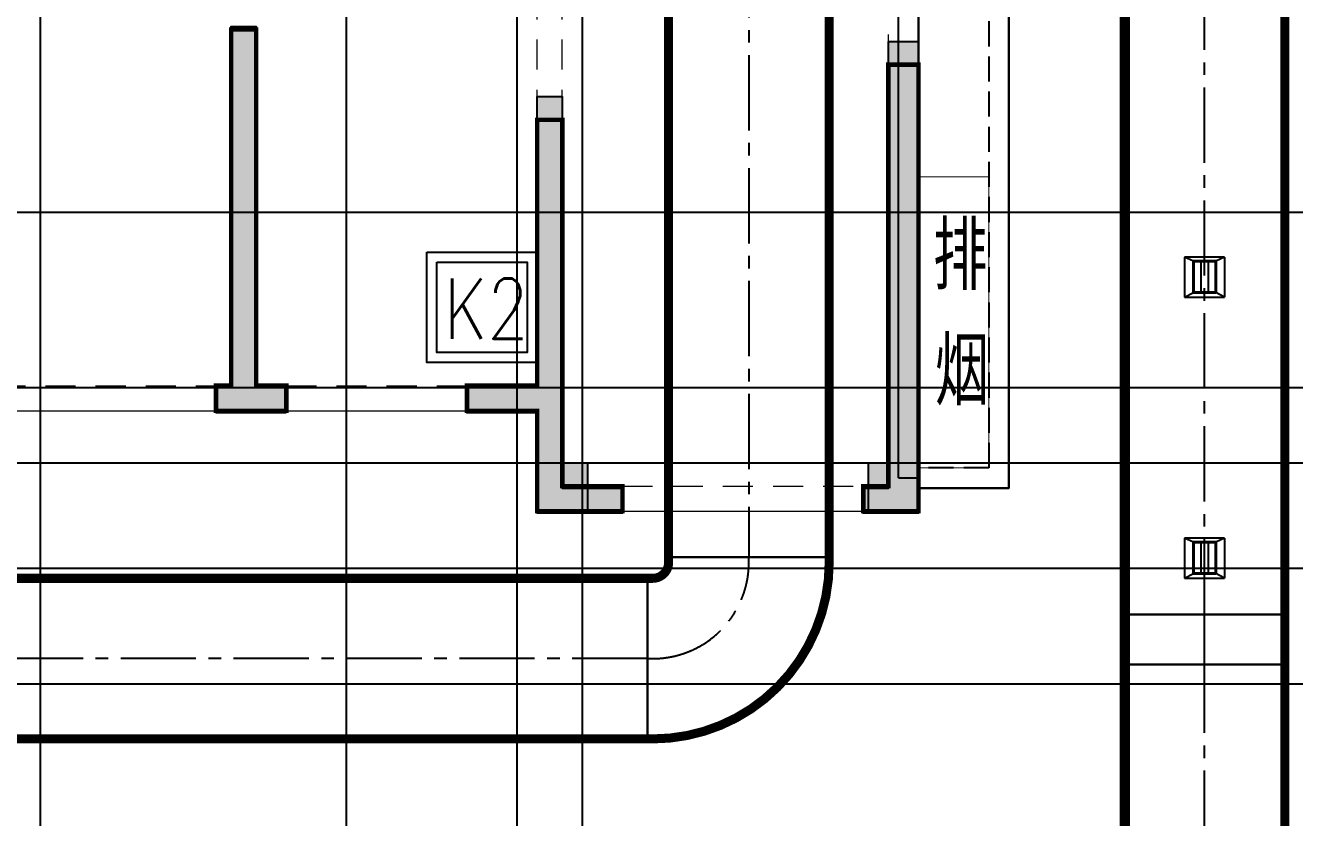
# Model space of a CAD drawing. Extents: x 369444 to 684549, y -549309 to 575337.
# Drawn here: x 423574 to 436222, y 281173 to 289066 of the extents above; entities that cross this region are included whole.
import ezdxf

# ---------------------------------------------------------------- set-up
doc = ezdxf.new("R2010")
doc.units = 0
doc.header["$LTSCALE"] = 1000
doc.header["$MEASUREMENT"] = 0
for name, pattern in [('__DASH', [0.35, 0.25, -0.1]), ('CENTER2', [1.125, 0.75, -0.125, 0.125, -0.125]), ('DASH', [0.35, 0.25, -0.1]), ('线型3', [500, 300, -200])]:
    doc.linetypes.add(name, pattern=pattern)
for name, color, linetype in [('A-ANNO-文字', 7, 'Continuous'), ('COLUMN', 9, 'Continuous'), ('DOTE', 1, 'Continuous'), ('DUCT-排烟中心线', 5, 'CENTER2'), ('DUCT-排烟法兰', 4, 'Continuous'), ('DUCT-排烟管', 2, 'Continuous'), ('DUCT-排烟管端线', 4, 'Continuous'), ('WALL', 9, 'Continuous'), ('WINDOW', 4, 'Continuous'), ('填充', 8, 'Continuous'), ('砼墙', 151, 'Continuous'), ('车库集水坑', 60, 'Continuous'), ('车库风井', 6, 'Continuous'), ('风管标注', 3, 'Continuous')]:
    doc.layers.add(name, color=color, linetype=linetype)
for name, color, linetype, lineweight in [('TEXT', 7, 'Continuous', 13), ('梁', 4, 'Continuous', 18), ('梁虚线', 134, '线型3', 18)]:
    doc.layers.add(name, color=color, linetype=linetype, lineweight=lineweight)
doc.styles.add('_HZTXT', font='txt.shx', dxfattribs={"width": 0.8, "bigfont": 'HZTXT.shx'})

# ---------------------------------------------------------------- blocks, each defined once
blk = doc.blocks.new('15#ljuisddf')
at = {"layer": 'WALL'}
h = blk.add_hatch(color=0, dxfattribs=at)
h.dxf.hatch_style = 1
h.paths.add_polyline_path([(-183057.3250882935, -69118.8254491291), (-183057.3250882935, -68618.8254491291), (-183557.3250882935, -68618.8254491291), (-183557.3250882935, -69118.8254491291)], flags=17)
h.paths.add_polyline_path([(-170857.3250882935, -69118.8254491291), (-170857.3250882935, -68618.8254491291), (-171407.3250882935, -68618.8254491291), (-171407.3250882935, -69118.8254491291)], flags=17)
h.paths.add_polyline_path([(-171407.3250882935, -70818.8254491291), (-171157.3250882935, -70818.8254491291), (-171157.3250882935, -70418.8254491291), (-171557.3250882935, -70418.8254491291), (-171557.3250882935, -70818.8254491291)], flags=17)
h.paths.add_polyline_path([(-183507.3250882935, -70818.8254491291), (-183357.3250882935, -70818.8254491291), (-183357.3250882935, -70418.8254491291), (-183757.3250882935, -70418.8254491291), (-183757.3250882935, -70818.8254491291)], flags=17)
h.paths.add_polyline_path([(-168657.3250882935, -64218.8254491291), (-170857.3250882935, -64218.8254491291), (-170857.3250882935, -66418.8254491291), (-170307.3250882935, -66418.8254491291), (-170307.3250882935, -66618.8254491291), (-171107.3250882935, -66618.8254491291), (-171107.3250882935, -63968.8254491291), (-168457.3250882935, -63968.8254491291), (-168457.3250882935, -66618.8254491291), (-169207.3250882935, -66618.8254491291), (-169207.3250882935, -66418.8254491291), (-168657.3250882935, -66418.8254491291)])
h.paths.add_polyline_path([(-179257.3250882935, -73468.8254491291), (-179807.3250882935, -73468.8254491291), (-179807.3250882935, -73218.8254491291), (-179257.3250882935, -73218.8254491291), (-178857.3250882935, -73218.8254491291), (-178857.3250882935, -73468.8254491291), (-179007.3250882935, -73468.8254491291), (-179007.3250882935, -76368.8254491291), (-180757.3250882935, -76368.8254491291), (-180757.3250882935, -76118.8254491291), (-179257.3250882935, -76118.8254491291)])
h.paths.add_polyline_path([(-165957.3250882935, -64218.8254491291), (-166607.3250882935, -64218.8254491291), (-166607.3250882935, -63968.8254491291), (-165707.3250882935, -63968.8254491291), (-165707.3250882935, -65768.8254491291), (-165957.3250882935, -65768.8254491291)])
h.paths.add_polyline_path([(-188307.3250882935, -64018.82544911467), (-188957.3250882935, -64018.8254491291), (-188957.3250882935, -65568.8254491291), (-189207.3250882935, -65568.8254491291), (-189207.3250882935, -63768.8254491291), (-188307.3250882935, -63768.82544911467)])
h.paths.add_polyline_path([(-173307.3250882935, -80968.8254491291), (-174157.3250882935, -80968.8254491291), (-174857.3250882935, -80968.8254491291), (-174857.3250882935, -80718.8254491291), (-174407.3250882935, -80718.8254491291), (-174407.3250882935, -77518.8254491291), (-174157.3250882935, -77518.8254491291), (-174157.3250882935, -80718.8254491291), (-173307.3250882935, -80718.8254491291)])
h.paths.add_polyline_path([(-180757.3250882935, -80968.8254491291), (-181607.3250882935, -80968.8254491291), (-181607.3250882935, -80718.8254491291), (-180757.3250882935, -80718.8254491291), (-180757.3250882935, -77518.8254491291), (-180507.3250882935, -77518.8254491291), (-180507.3250882935, -80718.8254491291), (-180057.3250882935, -80718.8254491291), (-180057.3250882935, -80968.8254491291)])
h.paths.add_polyline_path([(-175107.3250882935, -73468.8254491291), (-175657.3250882935, -73468.8254491291), (-175657.3250882935, -76118.8254491291), (-174157.3250882935, -76118.8254491291), (-174157.3250882935, -76368.8254491291), (-175907.3250882935, -76368.8254491291), (-175907.3250882935, -73468.8254491291), (-176057.3250882935, -73468.8254491291), (-176057.3250882935, -73218.8254491291), (-175657.3250882935, -73218.8254491291), (-175107.3250882935, -73218.8254491291)])
h.paths.add_polyline_path([(-159582.3250882935, -72668.8254491291), (-160057.3250882935, -72668.8254491291), (-160057.3250882935, -74418.8254491291), (-160307.3250882935, -74418.8254491291), (-160307.3250882935, -72668.8254491291), (-160407.3250882935, -72668.8254491291), (-160407.3250882935, -72418.8254491291), (-160057.3250882935, -72418.8254491291), (-159582.3250882935, -72418.8254491291)])
h.paths.add_polyline_path([(-163357.3250882935, -80968.8254491291), (-163657.3250882935, -80968.8254491291), (-164057.3250882935, -80968.8254491291), (-164057.3250882935, -80718.8254491291), (-163907.3250882935, -80718.8254491291), (-163907.3250882935, -77118.8254491291), (-163657.3250882935, -77118.8254491291), (-163657.3250882935, -80718.8254491291), (-163357.3250882935, -80718.8254491291)])
h.paths.add_polyline_path([(-166757.3250882935, -80968.8254491291), (-167782.3250882935, -80968.8254491291), (-168557.3250882935, -80968.8254491291), (-168557.3250882935, -80718.8254491291), (-167807.3250882935, -80718.8254491291), (-167807.325088273, -77018.8254491291), (-167507.325088273, -77018.8254491291), (-167507.3250882935, -80718.8254491291), (-166757.3250882935, -80718.8254491291)])
h.paths.add_polyline_path([(-191007.3250882935, -75018.8254491291), (-191007.3250882935, -75818.8254491291), (-193107.3250882935, -75818.8254491291), (-193107.3250882935, -75568.8254491291), (-191257.3250882935, -75568.8254491291), (-191257.3250882935, -75018.8254491291)])
h.paths.add_polyline_path([(-183307.3250882935, -66418.8254491291), (-184057.3250882935, -66418.8254491291), (-184057.3250882935, -64018.8254491291), (-186257.3250882935, -64018.8254491291), (-186257.3250882935, -66218.8254491291), (-185707.3250882935, -66218.8254491291), (-185707.3250882935, -66418.8254491291), (-186457.3250882935, -66418.8254491291), (-186457.3250882935, -63768.8254491291), (-183807.3250882935, -63768.8254491291), (-183807.3250882935, -66168.8254491291), (-183307.3250882935, -66168.8254491291)])
h.paths.add_polyline_path([(-171407.3250882935, -73468.8254491291), (-171857.3250882935, -73468.8254491291), (-171857.3250882935, -73218.8254491291), (-171157.3250882935, -73218.8254491291), (-171157.3250882935, -76368.8254491291), (-171407.3250882935, -76368.8254491291)])
h.paths.add_polyline_path([(-183057.3250882935, -73468.8254491291), (-183507.3250882935, -73468.8254491291), (-183507.3250882935, -76368.8254491291), (-183757.3250882935, -76368.8254491291), (-183757.3250882935, -73218.8254491291), (-183057.3250882935, -73218.8254491291)])
h.paths.add_polyline_path([(-187382.3250882935, -80968.8254491291), (-188157.3250882935, -80968.8254491291), (-188157.3250882935, -80718.8254491291), (-187407.3250882935, -80718.8254491291), (-187407.3250882935, -77018.8254491291), (-187107.3250882935, -77018.8254491291), (-187107.3250882935, -80718.8254491291), (-186357.3250882935, -80718.8254491291), (-186357.3250882935, -80968.8254491291)])
h.paths.add_polyline_path([(-191257.3250882935, -80968.8254491291), (-191557.3250882935, -80968.8254491291), (-191557.3250882935, -80718.8254491291), (-191257.3250882935, -80718.8254491291), (-191257.3250882935, -77118.8254491291), (-191007.3250882935, -77118.8254491291), (-191007.3250882935, -80718.8254491291), (-190857.3250882935, -80718.8254491291), (-190857.3250882935, -80968.8254491291)])
h.paths.add_polyline_path([(-194857.3250882935, -72668.8254491291), (-195332.3250882935, -72668.8254491291), (-195332.3250882935, -72418.8254491291), (-194857.3250882935, -72418.8254491291), (-194507.3250882935, -72418.8254491291), (-194507.3250882935, -72668.8254491291), (-194607.3250882935, -72668.8254491291), (-194607.3250882935, -74418.8254491291), (-194857.3250882935, -74418.8254491291)])
h.paths.add_polyline_path([(-157057.3250882935, -81968.8254491291), (-157607.3250882935, -81968.8254491291), (-157607.3250882935, -81718.8254491291), (-157357.3250882935, -81718.8254491291), (-157357.3250882935, -77268.8254491291), (-157057.3250882935, -77268.8254491291)])
h.paths.add_polyline_path([(-197307.3250882935, -81968.8254491291), (-197857.3250882935, -81968.8254491291), (-197857.3250882935, -77268.8254491291), (-197557.3250882935, -77268.8254491291), (-197557.3250882935, -81718.8254491291), (-197307.3250882935, -81718.8254491291)])
h.paths.add_polyline_path([(-165557.3250882935, -72668.8254491291), (-165957.3250882935, -72668.8254491291), (-165957.3250882935, -69118.8254491291), (-166357.3250882935, -69118.8254491291), (-166357.3250882935, -68918.8254491291), (-165707.3250882935, -68918.8254491291), (-165707.3250882935, -72418.8254491291), (-165557.3250882935, -72418.8254491291)])
h.paths.add_polyline_path([(-188957.3250882935, -72668.8254491291), (-189357.3250882935, -72668.8254491291), (-189357.3250882935, -72418.8254491291), (-189207.3250882935, -72418.8254491291), (-189207.3250882935, -68918.8254491291), (-188507.3250882935, -68918.8254491291), (-188507.3250882935, -69118.8254491291), (-188957.3250882935, -69118.8254491291)])
h.paths.add_polyline_path([(-160857.3250882935, -80968.8254491291), (-161557.3250882935, -80968.8254491291), (-161557.3250882935, -80718.8254491291), (-160857.3250882935, -80718.8254491291), (-160857.3250882935, -77818.8254491291), (-160607.3250882935, -77818.8254491291), (-160607.3250882935, -80718.8254491291), (-160607.3250882935, -81718.8254491291), (-160007.3250882935, -81718.8254491291), (-160007.3250882935, -81968.8254491291), (-160857.3250882935, -81968.8254491291)])
h.paths.add_polyline_path([(-187107.3250882935, -71318.8254491291), (-187107.3250882935, -74818.8254491291), (-187407.3250882935, -74818.8254491291), (-187407.3250882935, -71318.8254491291)])
h.paths.add_polyline_path([(-193357.3250882935, -80968.8254491291), (-194057.3250882935, -80968.8254491291), (-194057.3250882935, -81968.8254491291), (-194907.3250882935, -81968.8254491291), (-194907.3250882935, -81718.8254491291), (-194307.3250882935, -81718.8254491291), (-194307.3250882935, -80718.8254491291), (-194307.3250882935, -77818.8254491291), (-194057.3250882935, -77818.8254491291), (-194057.3250882935, -80718.8254491291), (-193357.3250882935, -80718.8254491291)])
h.paths.add_polyline_path([(-167507.3250882935, -71318.8254491291), (-167507.3250882935, -74818.8254491291), (-167807.3250882935, -74818.8254491291), (-167807.3250882935, -71318.8254491291)])
h.paths.add_polyline_path([(-171157.3250882935, -80968.8254491291), (-171507.3250882935, -80968.8254491291), (-171507.3250882935, -80718.8254491291), (-171407.3250882935, -80718.8254491291), (-171407.3250882935, -77518.8254491291), (-171157.3250882935, -77518.8254491291), (-171157.3250882935, -80718.8254491291), (-170957.3250882935, -80718.8254491291), (-170957.3250882935, -80968.8254491291)])
h.paths.add_polyline_path([(-183407.3250882935, -80968.8254491291), (-183757.3250882935, -80968.8254491291), (-183957.3250882935, -80968.8254491291), (-183957.3250882935, -80718.8254491291), (-183757.3250882935, -80718.8254491291), (-183757.3250882935, -77518.8254491291), (-183507.3250882935, -77518.8254491291), (-183507.3250882935, -80718.8254491291), (-183407.3250882935, -80718.8254491291)])
h.paths.add_polyline_path([(-157057.3250882935, -75818.8254491291), (-157757.3250882935, -75818.8254491291), (-157757.3250882935, -75568.8254491291), (-157357.3250882935, -75568.8254491291), (-157357.3250882935, -72668.8254491291), (-157732.3250882935, -72668.8254491291), (-157732.3250882935, -72418.8254491291), (-157057.3250882935, -72418.8254491291)])
h.paths.add_polyline_path([(-197157.3250882935, -75818.8254491291), (-197857.3250882935, -75818.8254491291), (-197857.3250882935, -72418.8254491291), (-197182.3250882935, -72418.8254491291), (-197182.3250882935, -72668.8254491291), (-197557.3250882935, -72668.8254491291), (-197557.3250882935, -75568.8254491291), (-197157.3250882935, -75568.8254491291)])
h.paths.add_polyline_path([(-163907.3250882935, -72668.8254491291), (-163957.3250882935, -72668.8254491291), (-163957.3250882935, -72418.8254491291), (-163657.3250882935, -72418.8254491291), (-163257.3250882935, -72418.8254491291), (-163257.3250882935, -72668.8254491291), (-163657.3250882935, -72668.8254491291), (-163657.3250882935, -73518.8254491291), (-163907.3250882935, -73518.8254491291)])
h.paths.add_polyline_path([(-190957.3250882935, -72668.8254491291), (-191007.3250882935, -72668.8254491291), (-191007.3250882935, -73518.8254491291), (-191257.3250882935, -73518.8254491291), (-191257.3250882935, -72668.8254491291), (-191657.3250882935, -72668.8254491291), (-191657.3250882935, -72418.8254491291), (-191257.3250882935, -72418.8254491291), (-190957.3250882935, -72418.8254491291)])
h.paths.add_polyline_path([(-161807.3250882935, -75818.8254491291), (-163907.3250882935, -75818.8254491291), (-163907.3250882935, -75018.8254491291), (-163657.3250882935, -75018.8254491291), (-163657.3250882935, -75568.8254491291), (-161807.3250882935, -75568.8254491291)])
edge = h.paths.add_edge_path()
edge.add_line((-183557.3250882898, -66418.8254491291), (-183557.3250882898, -66518.82544907974))
edge.add_line((-183557.3250882898, -66518.82544907974), (-183307.3250882898, -66518.8254490802))
edge.add_line((-183307.3250882898, -66518.8254490802), (-183307.3250882935, -66418.8254491291))
edge.add_line((-183507.3250882935, -70818.8254491291), (-183507.3250882935, -71568.8254491291))
edge.add_line((-183507.3250882935, -71568.8254491291), (-185557.3250882935, -71568.8254491291))
edge.add_line((-185557.3250882935, -71568.8254491291), (-185557.3250882935, -71318.8254491291))
edge.add_line((-185557.3250882935, -71318.8254491291), (-183757.3250882935, -71318.8254491291))
edge.add_line((-183757.3250882935, -71318.8254491291), (-183757.3250882935, -70818.8254491291))
edge.add_line((-171157.3250882935, -70818.8254491291), (-171157.3250882935, -71318.8254491291))
edge.add_line((-171157.3250882935, -71318.8254491291), (-169357.3250882935, -71318.8254491291))
edge.add_line((-169357.3250882935, -71318.8254491291), (-169357.3250882935, -71568.8254491291))
edge.add_line((-169357.3250882935, -71568.8254491291), (-171407.3250882935, -71568.8254491291))
edge.add_line((-171407.3250882935, -71568.8254491291), (-171407.3250882935, -70818.8254491291))
h.paths.add_polyline_path([(-171407.3250882935, -71568.8254491291), (-171157.3250882935, -71568.8254491291), (-171157.3250882935, -70818.8254491291), (-171407.3250882935, -70818.8254491291)], flags=16)
h.paths.add_polyline_path([(-171157.3250882935, -71568.8254491291), (-169357.3250882935, -71568.8254491291), (-169357.3250882935, -71318.8254491291), (-171157.3250882935, -71318.8254491291)], flags=16)
h.paths.add_polyline_path([(-183757.3250882935, -71568.8254491291), (-183507.3250882935, -71568.8254491291), (-183507.3250882935, -70818.8254491291), (-183757.3250882935, -70818.8254491291)], flags=16)
h.paths.add_polyline_path([(-185557.3250882935, -71568.8254491291), (-183757.3250882935, -71568.8254491291), (-183757.3250882935, -71318.8254491291), (-185557.3250882935, -71318.8254491291)], flags=16)
at = {"layer": 'WALL', "color": 0, "elevation": 14.013999856}
for points in [[(-163357.3250882935, -80968.8254491291), (-163657.3250882935, -80968.8254491291), (-164057.3250882935, -80968.8254491291), (-164057.3250882935, -80718.8254491291), (-163907.3250882935, -80718.8254491291), (-163907.3250882935, -77118.8254491291), (-163657.3250882935, -77118.8254491291), (-163657.3250882935, -80718.8254491291), (-163357.3250882935, -80718.8254491291)], [(-157057.3250882935, -81968.8254491291), (-157607.3250882935, -81968.8254491291), (-157607.3250882935, -81718.8254491291), (-157357.3250882935, -81718.8254491291), (-157357.3250882935, -77268.8254491291), (-157057.3250882935, -77268.8254491291)], [(-160857.3250882935, -80968.8254491291), (-161557.3250882935, -80968.8254491291), (-161557.3250882935, -80718.8254491291), (-160857.3250882935, -80718.8254491291), (-160857.3250882935, -77818.8254491291), (-160607.3250882935, -77818.8254491291), (-160607.3250882935, -80718.8254491291), (-160607.3250882935, -81718.8254491291), (-160007.3250882935, -81718.8254491291), (-160007.3250882935, -81968.8254491291), (-160857.3250882935, -81968.8254491291)]]:
    blk.add_lwpolyline(points, close=True, dxfattribs=at)
blk = doc.blocks.new('column500')
h = blk.add_hatch(color=0)
h.dxf.hatch_style = 1
h.paths.add_polyline_path([(-216380.9106832733, -381439.8896648251), (-215880.9106832733, -381439.8896648251), (-215880.9106832733, -380939.8896648251), (-216380.9106832733, -380939.8896648251)])
at = {"color": 0}
blk.add_lwpolyline([(-216380.9106832733, -381439.8896648251), (-215880.9106832733, -381439.8896648251), (-215880.9106832733, -380939.8896648251), (-216380.9106832733, -380939.8896648251)], close=True, dxfattribs=at)
blk = doc.blocks.new('N-风管')
at = {"color": 0}
for p, q in [((38489271170.01615, 3905381191.376631, 2600), (38489271081.12727, 3905381231.376631, 2600)), ((38489271081.12727, 3905381231.376631, 2600), (38489271081.12727, 3905380831.376631, 2600)), ((38489271481.12727, 3905381231.376631, 2600), (38489271081.12727, 3905381231.376631, 2600)), ((38489271481.12727, 3905381231.376631, 2600), (38489271392.23838, 3905381191.376631, 2600)), ((38489271244.09023, 3905381191.376631, 2600), (38489271244.09023, 3905380879.376631, 2600)), ((38489271318.16431, 3905381191.376631, 2600), (38489271318.16431, 3905380879.376631, 2600)), ((38489271081.12727, 3905380831.376631, 2600), (38489271170.01615, 3905380879.376631, 2600)), ((38489271481.12727, 3905380831.376631, 2600), (38489271392.23838, 3905380879.376631, 2600)), ((38489271081.12727, 3905380831.376631, 2600), (38489271481.12727, 3905380831.376631, 2600)), ((38489271170.01615, 3905378391.376631, 2600), (38489271081.12727, 3905378431.376631, 2600)), ((38489271081.12727, 3905378431.376631, 2600), (38489271081.12727, 3905378031.376631, 2600)), ((38489271481.12727, 3905378431.376631, 2600), (38489271081.12727, 3905378431.376631, 2600)), ((38489271244.09023, 3905378391.376631, 2600), (38489271244.09023, 3905378079.376631, 2600)), ((38489271318.16431, 3905378391.376631, 2600), (38489271318.16431, 3905378079.376631, 2600)), ((38489271481.12727, 3905378431.376631, 2600), (38489271392.23838, 3905378391.376631, 2600)), ((38489271081.12727, 3905378031.376631, 2600), (38489271170.01615, 3905378079.376631, 2600)), ((38489271481.12727, 3905378031.376631, 2600), (38489271392.23838, 3905378079.376631, 2600)), ((38489271081.12727, 3905378031.376631, 2600), (38489271481.12727, 3905378031.376631, 2600))]:
    blk.add_line(p, q, dxfattribs=at)
at = {"color": 0, "linetype": 'Continuous'}
for p, q in [((38489271481.12727, 3905381231.376631, 2600), (38489271481.12727, 3905380831.376631, 2600)), ((38489271481.12727, 3905378431.376631, 2600), (38489271481.12727, 3905378031.376631, 2600))]:
    blk.add_line(p, q, dxfattribs=at)
at = {"color": 0, "lineweight": 40}
for p, q in [((38489271392.23838, 3905381191.376631, 2600), (38489271170.01615, 3905381191.376631, 2600)), ((38489271170.01615, 3905380879.376631, 2600), (38489271170.01615, 3905381191.376631, 2600)), ((38489271392.23838, 3905380879.376631, 2600), (38489271392.23838, 3905381191.376631, 2600)), ((38489271170.01615, 3905380879.376631, 2600), (38489271392.23838, 3905380879.376631, 2600)), ((38489271392.23838, 3905378391.376631, 2600), (38489271170.01615, 3905378391.376631, 2600)), ((38489271170.01615, 3905378079.376631, 2600), (38489271170.01615, 3905378391.376631, 2600)), ((38489271392.23838, 3905378079.376631, 2600), (38489271392.23838, 3905378391.376631, 2600)), ((38489271170.01615, 3905378079.376631, 2600), (38489271392.23838, 3905378079.376631, 2600))]:
    blk.add_line(p, q, dxfattribs=at)
at = {"layer": 'DUCT-排烟中心线', "color": 0}
for p, q in [((38489271281.12727, 3905377671.4), (38489271281.12725, 3905389120.220346)), ((38489266740.62727, 3905384368.230948), (38489266740.62727, 3905378240.700344)), ((38489266740.62727, 3905378190.500344), (38489266740.62727, 3905378240.500344)), ((38489271281.12725, 3905377171.2), (38489271281.12727, 3905377671.2)), ((38489265730.42728, 3905377230.500344), (38489252533.32774, 3905377230.500174)), ((38489265730.62728, 3905377230.500344), (38489265780.62728, 3905377230.500344)), ((38489271281.12727, 3905368614.9), (38489271281.12725, 3905377171))]:
    blk.add_line(p, q, dxfattribs=at)
blk.add_arc((38489265780.62727, 3905378190.500336), 959.9999918937684, 270.0000004535672, 4.838050700541709e-07, dxfattribs=at)
at = {"layer": 'DUCT-排烟法兰', "color": 0}
for p, q in [((38489267580.62727, 3905378240.600344), (38489265900.62727, 3905378240.600344)), ((38489265730.52728, 3905378070.500344), (38489265730.52728, 3905376390.500344)), ((38489272121.12727, 3905377671.3), (38489270441.12727, 3905377671.3)), ((38489270441.12725, 3905377171.1), (38489272121.12725, 3905377171.1))]:
    blk.add_line(p, q, dxfattribs=at)
at = {"layer": 'DUCT-排烟管', "color": 0, "const_width": 90}
for points in [[(38489270481.12725, 3905389120.220345), (38489270481.12727, 3905377671.399999)], [(38489272081.12727, 3905377671.400001), (38489272081.12725, 3905389120.220347)], [(38489265940.62727, 3905384368.230948), (38489265940.62727, 3905378240.700344)], [(38489267540.62727, 3905378240.700344), (38489267540.62727, 3905384368.230948)], [(38489265940.62727, 3905378240.500344), (38489265940.62727, 3905378190.500344)], [(38489267540.62727, 3905378190.500344), (38489267540.62727, 3905378240.500344)], [(38489265730.42728, 3905378030.500344), (38489252533.32774, 3905378030.500174)], [(38489265780.62727, 3905378030.500344), (38489265730.62727, 3905378030.500343)], [(38489270481.12725, 3905377171.199998), (38489270481.12727, 3905377671.199998)], [(38489272081.12725, 3905377171.200001), (38489272081.12727, 3905377671.200001)], [(38489270481.12725, 3905377170.999999), (38489270481.12727, 3905368614.899998)], [(38489272081.12727, 3905368614.900001), (38489272081.12725, 3905377171.000001)], [(38489252533.32775, 3905376430.500174), (38489265730.42729, 3905376430.500344)], [(38489265730.6273, 3905376430.500343), (38489265780.6273, 3905376430.500344)]]:
    blk.add_lwpolyline(points, dxfattribs=at)
for points in [[(38489265780.62727, 3905378030.500344, 0.4142135588815357), (38489265940.62727, 3905378190.500344)], [(38489265780.6273, 3905376430.500344, 0.4142135555486838), (38489267540.62726, 3905378190.500344)]]:
    blk.add_lwpolyline(points, format="xyb", dxfattribs=at)
at = {"layer": 'DUCT-排烟管端线', "color": 0}
for p, q in [((38489265940.62727, 3905378240.700344), (38489267540.62727, 3905378240.700344)), ((38489267540.62727, 3905378240.500344), (38489265940.62727, 3905378240.500344)), ((38489265730.42729, 3905376430.500344), (38489265730.42728, 3905378030.500344)), ((38489265730.6273, 3905376430.500343), (38489265730.62727, 3905378030.500343)), ((38489270481.12727, 3905377671.399999), (38489272081.12727, 3905377671.400001)), ((38489272081.12727, 3905377671.200001), (38489270481.12727, 3905377671.199998)), ((38489270481.12725, 3905377171.199998), (38489272081.12725, 3905377171.200001)), ((38489272081.12725, 3905377171.000001), (38489270481.12725, 3905377170.999999))]:
    blk.add_line(p, q, dxfattribs=at)
blk = doc.blocks.new('15#梁图')
at = {"layer": '梁', "color": 0, "lineweight": 18, "ltscale": 0.9999999776482582}
for p, q in [((-3544167.271461487, 2787297.332914352), (-3544167.271461487, 2788997.332914352)), ((-3553867.271461487, 2783847.332914352), (-3551167.271461487, 2783847.332914352)), ((-3550467.271461487, 2783847.332914352), (-3548667.271461487, 2783847.332914352)), ((-3547117.271461487, 2782847.332914352), (-3544717.271461487, 2782847.332914352))]:
    blk.add_line(p, q, dxfattribs=at)
at = {"layer": '梁虚线', "color": 0, "lineweight": 18, "ltscale": 0.001}
for p, q in [((-3547967.271461487, 2786747.332914352), (-3547967.271461487, 2788997.332914352)), ((-3547717.271461487, 2786747.332914352), (-3547717.271461487, 2788997.332914352)), ((-3544467.271461487, 2787297.332914352), (-3544467.271461487, 2788997.332914352)), ((-3553867.271461487, 2784097.332914352), (-3551167.271461487, 2784097.332914352)), ((-3550467.271461487, 2784097.332914352), (-3548667.271461487, 2784097.332914352)), ((-3547117.271461487, 2783097.332914352), (-3544717.271461487, 2783097.332914352))]:
    blk.add_line(p, q, dxfattribs=at)
at = {"layer": '砼墙', "color": 0, "ltscale": 0.9999999776482582, "const_width": 45}
for points in [[(-3550467.271461487, 2783847.332914352), (-3550767.271461487, 2783847.332914352), (-3551167.271461487, 2783847.332914352), (-3551167.271461487, 2784097.332914352), (-3551017.271461487, 2784097.332914352), (-3551017.271461487, 2787647.332914352), (-3550767.271461487, 2787647.332914352), (-3550767.271461487, 2784097.332914352), (-3550467.271461487, 2784097.332914352)], [(-3544167.271461487, 2782847.332914352), (-3544717.271461487, 2782847.332914352), (-3544717.271461487, 2783097.332914352), (-3544467.271461487, 2783097.332914352), (-3544467.271461487, 2787297.332914352), (-3544167.271461487, 2787297.332914352)], [(-3547967.271461487, 2783847.332914352), (-3548667.271461487, 2783847.332914352), (-3548667.271461487, 2784097.332914352), (-3547967.271461487, 2784097.332914352), (-3547967.271461487, 2786747.332914352), (-3547717.271461487, 2786747.332914352), (-3547717.271461487, 2784097.332914352), (-3547717.271461487, 2783097.332914352), (-3547117.271461487, 2783097.332914352), (-3547117.271461487, 2782847.332914352), (-3547967.271461487, 2782847.332914352)]]:
    blk.add_lwpolyline(points, close=True, dxfattribs=at)

msp = doc.modelspace()

# ---------------------------------------------------------------- hatches: boundary and pattern name
at = {"layer": '填充', "linetype": 'ByBlock', "lineweight": -2, "ltscale": 6}
h = msp.add_hatch(dxfattribs=at)
h.set_pattern_fill('ANSI31', color=256, scale=150, style=0)
h.set_pattern_definition([(45, (-38490348839.55416, -3905094673.394068), (-168.3798022700466, 168.3798022700466), [])])
h.paths.add_polyline_path([(432474.4753885251, 293556.9736380267), (432474.4753885251, 284256.9736380267), (433374.4753885251, 284256.9736380267), (433374.4753885251, 294356.9736413646), (431774.4753885251, 294356.9736413646), (431774.4753885251, 293556.9736380267)])

# ---------------------------------------------------------------- linework, layer by layer
at = {"layer": 'DOTE', "color": 8}
for p, q in [((423724.4831018429, 261806.9745306659), (423724.4831018429, 476704.7720441509)), ((426774.483315466, 261806.9745316196), (426774.483315466, 476704.7720441509)), ((428474.482697485, 59364.2341589618), (428474.482697485, 476704.7720441509)), ((429124.4828500729, 59364.2341589618), (429124.4828500729, 476704.7720441509)), ((434574.4833078366, 261806.9745316196), (434574.4833078366, 476704.7720441509))]:
    msp.add_line(p, q, dxfattribs=at)
at = {"layer": 'DOTE', "color": 8, "lineweight": -2}
for p, q in [((377844.3970956784, 287206.9745034862), (624570.9460077267, 287206.9745034862)), ((377844.3971033078, 285456.9170708347), (624570.9460153561, 285456.9170708347)), ((377844.3970956784, 284706.9134964633), (624570.9460077267, 284706.9134964633)), ((377844.397126196, 283656.9736370731), (624570.9460382443, 283656.9736370731)), ((377844.3970956784, 282506.9745316196), (624570.9460077267, 282506.9745316196))]:
    msp.add_line(p, q, dxfattribs=at)
at = {"layer": 'WALL'}
for p, q in [((432474.4774713498, 284556.9755983043), (432474.4774713498, 293756.9755983043)), ((432274.4774713498, 284556.9755983043), (432274.4774713498, 293556.9755983043)), ((432274.4774713498, 284556.9755983043), (432474.4774713498, 284556.9755983043))]:
    msp.add_line(p, q, dxfattribs=at)
at = {"layer": 'WALL', "linetype": '__DASH'}
msp.add_lwpolyline([(431974.4753885251, 293756.9736380267), (431974.4753885251, 294356.9736413646), (433174.4753885251, 294356.9736413646), (433174.4753885251, 284656.9736380267), (432474.4753885251, 284656.9736380267)], dxfattribs=at)
at = {"layer": 'WINDOW', "linetype": 'ByBlock', "lineweight": -2, "ltscale": 6}
msp.add_lwpolyline([(431774.4753885251, 293756.9736380267), (431774.4753885251, 294556.9736413646), (433374.4753885251, 294556.9736413646), (433374.4753885251, 284456.9736380267), (432474.4753885251, 284456.9736380267)], dxfattribs=at)
at = {"layer": '填充', "linetype": 'ByBlock', "lineweight": -2, "ltscale": 6}
msp.add_lwpolyline([(432474.4753885251, 293756.9736380267), (432474.4753885251, 284456.9736380267), (433374.4753885251, 284456.9736380267), (433374.4753885251, 294556.9736413646), (431774.4753885251, 294556.9736413646), (431774.4753885251, 294556.9736413646), (431774.4753885251, 293756.9736380267), (432474.4753885251, 293756.9736380267)], dxfattribs=at)
at = {"layer": '车库集水坑', "lineweight": -2, "elevation": -14.014000144}
for points in [[(427574.4753885251, 286806.9736380267), (428674.4753885251, 286806.9736380267), (428674.4753885251, 285706.9736380267), (427574.4753885251, 285706.9736380267)], [(427674.4753885251, 286706.9736380267), (428574.4753885251, 286706.9736380267), (428574.4753885251, 285806.9736380267), (427674.4753885251, 285806.9736380267)]]:
    msp.add_lwpolyline(points, close=True, dxfattribs=at)
at = {"layer": '车库风井', "linetype": 'DASH', "const_width": 10}
msp.add_lwpolyline([(432474.4753885251, 287556.5066194225), (433174.4753885251, 287556.5066194225), (433174.4753885251, 284656.973643272), (432474.4753885251, 284656.973643272)], close=True, dxfattribs=at)

# ---------------------------------------------------------------- block references
at = {"layer": 'A-ANNO-文字', "color": 8}
msp.add_blockref('15#梁图', (3976641.748936187, -2498621.456632804, 14.013999856), dxfattribs=at)
at = {"layer": 'COLUMN', "color": 8, "xscale": -1, "rotation": 270}
for p in [(810114.3481225949, 500587.8277568507), (813414.3650522213, 500587.8241834331)]:
    msp.add_blockref('column500', p, dxfattribs=at)
at = {"layer": 'WALL', "color": 8}
msp.add_blockref('15#ljuisddf', (589531.8025598507, 366175.8010444331, -14.013999856), dxfattribs=at)
at = {"layer": '风管标注', "color": 8}
msp.add_blockref('N-风管', (-38488835956.18143, -3905094473.394068), dxfattribs=at)

# ---------------------------------------------------------------- texts
at = {"layer": 'TEXT', "color": 2, "style": '_HZTXT', "width": 0.8}
for s, p in [('排', (432619.4395914059, 286429.9055084873)), ('烟', (432637.0193872433, 285280.8128471065, -2.879999999999999e-07))]:
    msp.add_text(s, height=675, dxfattribs=at).set_placement(p)
at = {"layer": '车库集水坑', "lineweight": -2, "style": '_HZTXT', "width": 0.8}
msp.add_text('K2', height=600, dxfattribs=at).set_placement((427745.094857214, 285944.1113538432, -14.014000144))

doc.saveas('drawing.dxf')
